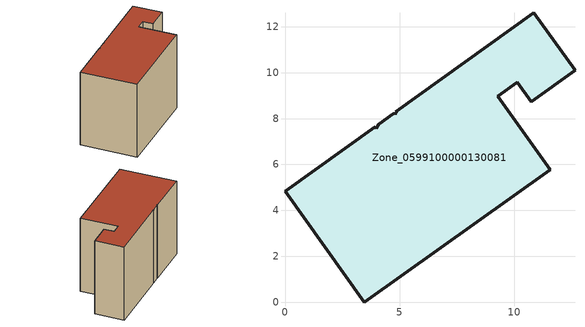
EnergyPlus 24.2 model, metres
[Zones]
Zone_0599100000130081
 floor ground (C_G): 3.98,7.58 4.08,7.76 4.72,8.21 4.88,8.24 4.84,8.3 10.86,12.61 12.65,10.11 10.74,8.74 10.12,9.6 9.27,8.98 11.56,5.77 3.46,0 0,4.84 3.93,7.65 z0
 wall outside (C_F): 10.12,9.6 10.74,8.74 12.65,10.11 10.86,12.61 4.84,8.3 4.88,8.24 4.72,8.21 4.08,7.76 3.98,7.58 3.93,7.65 0,4.84 3.46,0 11.56,5.77 9.27,8.98 10.12,9.6 z0:8.19
 roof outside (C_R): 4.08,7.76 3.98,7.58 3.93,7.65 0,4.84 3.46,0 11.56,5.77 9.27,8.98 10.12,9.6 10.74,8.74 12.65,10.11 10.86,12.61 4.84,8.3 4.88,8.24 4.72,8.21 z8.19
[BUILDING]
Pand.0599100000130081: North Axis=0; Terrain=City; Loads Convergence Tolerance Value=0.04; Temperature Convergence Tolerance Value=0.4; Solar Distribution=FullExterior; Maximum Number of Warmup Days=25; Minimum Number of Warmup Days=1
[Site:Location]
Rotterdam.The.Hague.AP_ZH_NLD Design_Conditions: Latitude=51.96; Longitude=4.45; Time Zone=1; Elevation=-4.5
[SITE:GROUNDTEMPERATURE:BUILDINGSURFACE]
18, 18, 18, 18, 18, 18, 18, 18, 18, 18, 18, 18
[MATERIAL] Thermal Absorptance=0.9; Solar Absorptance=0.7; Visible Absorptance=0.7
Name | Roughness | Thickness | Conductivity | Density | Specific Heat
G.TC.1975-1991 | MediumSmooth | 0.15 | 0.288461 | 540 | 1210
F.TC.1975-1991 | Rough | 0.3 | 0.230769 | 1920 | 840
R.TC.1975-1991 | MediumRough | 0.2 | 0.153846 | 1500 | 1000
[CONSTRUCTION]
C_G: G.TC.1975-1991
C_F: F.TC.1975-1991
C_R: R.TC.1975-1991
[ZONE]
Zone_0599100000130081: Type=1; Multiplier=1; Ceiling Height=Autocalculate; Volume=Autocalculate; Floor Area=autocalculate; Part of Total Floor Area=Yes
[ZONEINFILTRATION:DESIGNFLOWRATE]
Infil_Zone_0599100000130081: Zone or ZoneList or Space or SpaceList=Zone_0599100000130081; Schedule=AlwaysOn; Design Flow Rate Calculation Method=Flow/Area; Flow Rate per Floor Area=0.003; Constant Term Coefficient=1; Temperature Term Coefficient=0; Velocity Term Coefficient=0; Velocity Squared Term Coefficient=0
[HVACTEMPLATE:ZONE:IDEALLOADSAIRSYSTEM]
Zone_0599100000130081: Maximum Heating Supply Air Temperature=50; Minimum Cooling Supply Air Temperature=13; Maximum Heating Supply Air Humidity Ratio=0.0156; Minimum Cooling Supply Air Humidity Ratio=0.0077; Heating Limit=NoLimit; Cooling Limit=NoLimit; Dehumidification Control Type=ConstantSensibleHeatRatio; Cooling Sensible Heat Ratio=0.7; Dehumidification Setpoint=60; Humidification Control Type=None; Humidification Setpoint=30; Outdoor Air Method=None; Outdoor Air Flow Rate per Person=0.00944; Outdoor Air Flow Rate per Zone Floor Area=0; Outdoor Air Flow Rate per Zone=0; Demand Controlled Ventilation Type=None; Outdoor Air Economizer Type=NoEconomizer; Heat Recovery Type=None; Sensible Heat Recovery Effectiveness=0.7; Latent Heat Recovery Effectiveness=0.65
[ZONECONTROL:THERMOSTAT]
ThermostatControl_Zone_0599100000130081: Zone or ZoneList=Zone_0599100000130081; Control Type Schedule=DualSetpointControlType; Control 1=Thermostat_Zone_0599100000130081; Temperature Difference Between Cutout And Setpoint=0
[THERMOSTATSETPOINT:DUALSETPOINT]
Thermostat_Zone_0599100000130081: Heating Setpoint Temperature Schedule=HeatingSetpoint_Zone_0599100000130081; Cooling Setpoint Temperature Schedule=CoolingSetpoint_Zone_0599100000130081
[SCHEDULE:COMPACT]
HeatingSetpoint_Zone_0599100000130081: Through: 12/31, For: AllDays, Until: 24:00, 21
CoolingSetpoint_Zone_0599100000130081: Through: 12/31, For: AllDays, Until: 24:00, 24
DualSetpointControlType: Through: 12/31, For: AllDays, Until: 24:00, 4
AlwaysOn: Through: 12/31, For: AllDays, Until: 24:00, 1
